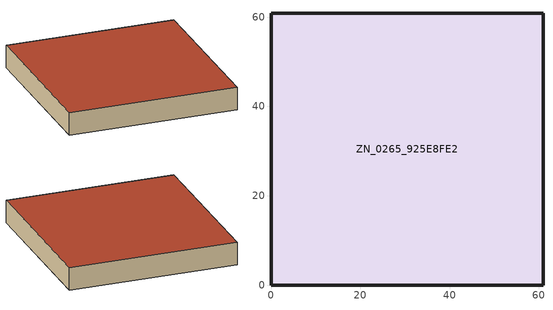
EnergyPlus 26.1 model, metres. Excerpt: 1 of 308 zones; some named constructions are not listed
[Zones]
ZN_0265_925E8FE2
 floor ground (Default_Floor_Construction): 0,60.93 60.93,60.93 60.93,0 0,0 z0
 wall outside (Default_Wall_Construction): 60.93,60.93 0,60.93 0,0 60.93,0 60.93,60.93 z0:8.29
 roof outside (Default_Roof_Construction): 0,0 60.93,0 60.93,60.93 0,60.93 z8.29
[Fan:OnOff]
ZN_0180_7018E479_PTAC_FAN: GreenFlow_HVAC_Availability_Schedule, 0.7, 75, Autosize, 0.9, 1, ZN_0180_7018E479_PTAC_HEAT_OUT, ZN_0180_7018E479_InletNode, , , Mode_B_Plus_PTAC
ZN_0181_709F4962_PTAC_FAN: GreenFlow_HVAC_Availability_Schedule, 0.7, 75, Autosize, 0.9, 1, ZN_0181_709F4962_PTAC_HEAT_OUT, ZN_0181_709F4962_InletNode, , , Mode_B_Plus_PTAC
ZN_0182_583138AB_PTAC_FAN: GreenFlow_HVAC_Availability_Schedule, 0.7, 75, Autosize, 0.9, 1, ZN_0182_583138AB_PTAC_HEAT_OUT, ZN_0182_583138AB_InletNode, , , Mode_B_Plus_PTAC
ZN_0183_BF0B66C8_PTAC_FAN: GreenFlow_HVAC_Availability_Schedule, 0.7, 75, Autosize, 0.9, 1, ZN_0183_BF0B66C8_PTAC_HEAT_OUT, ZN_0183_BF0B66C8_InletNode, , , Mode_B_Plus_PTAC
ZN_0184_3642C250_PTAC_FAN: GreenFlow_HVAC_Availability_Schedule, 0.7, 75, Autosize, 0.9, 1, ZN_0184_3642C250_PTAC_HEAT_OUT, ZN_0184_3642C250_InletNode, , , Mode_B_Plus_PTAC
ZN_0185_0BD5E290_PTAC_FAN: GreenFlow_HVAC_Availability_Schedule, 0.7, 75, Autosize, 0.9, 1, ZN_0185_0BD5E290_PTAC_HEAT_OUT, ZN_0185_0BD5E290_InletNode, , , Mode_B_Plus_PTAC
ZN_0186_579ADA50_PTAC_FAN: GreenFlow_HVAC_Availability_Schedule, 0.7, 75, Autosize, 0.9, 1, ZN_0186_579ADA50_PTAC_HEAT_OUT, ZN_0186_579ADA50_InletNode, , , Mode_B_Plus_PTAC
ZN_0187_E6499E54_PTAC_FAN: GreenFlow_HVAC_Availability_Schedule, 0.7, 75, Autosize, 0.9, 1, ZN_0187_E6499E54_PTAC_HEAT_OUT, ZN_0187_E6499E54_InletNode, , , Mode_B_Plus_PTAC
ZN_0188_7B576908_PTAC_FAN: GreenFlow_HVAC_Availability_Schedule, 0.7, 75, Autosize, 0.9, 1, ZN_0188_7B576908_PTAC_HEAT_OUT, ZN_0188_7B576908_InletNode, , , Mode_B_Plus_PTAC
ZN_0189_2BAA7D18_PTAC_FAN: GreenFlow_HVAC_Availability_Schedule, 0.7, 75, Autosize, 0.9, 1, ZN_0189_2BAA7D18_PTAC_HEAT_OUT, ZN_0189_2BAA7D18_InletNode, , , Mode_B_Plus_PTAC
ZN_0190_F13DB0DC_PTAC_FAN: GreenFlow_HVAC_Availability_Schedule, 0.7, 75, Autosize, 0.9, 1, ZN_0190_F13DB0DC_PTAC_HEAT_OUT, ZN_0190_F13DB0DC_InletNode, , , Mode_B_Plus_PTAC
ZN_0191_C6A405EC_PTAC_FAN: GreenFlow_HVAC_Availability_Schedule, 0.7, 75, Autosize, 0.9, 1, ZN_0191_C6A405EC_PTAC_HEAT_OUT, ZN_0191_C6A405EC_InletNode, , , Mode_B_Plus_PTAC
ZN_0192_25EA58B8_PTAC_FAN: GreenFlow_HVAC_Availability_Schedule, 0.7, 75, Autosize, 0.9, 1, ZN_0192_25EA58B8_PTAC_HEAT_OUT, ZN_0192_25EA58B8_InletNode, , , Mode_B_Plus_PTAC
ZN_0193_19CC016D_PTAC_FAN: GreenFlow_HVAC_Availability_Schedule, 0.7, 75, Autosize, 0.9, 1, ZN_0193_19CC016D_PTAC_HEAT_OUT, ZN_0193_19CC016D_InletNode, , , Mode_B_Plus_PTAC
ZN_0194_0F0D150B_PTAC_FAN: GreenFlow_HVAC_Availability_Schedule, 0.7, 75, Autosize, 0.9, 1, ZN_0194_0F0D150B_PTAC_HEAT_OUT, ZN_0194_0F0D150B_InletNode, , , Mode_B_Plus_PTAC
ZN_0195_3DDD217D_PTAC_FAN: GreenFlow_HVAC_Availability_Schedule, 0.7, 75, Autosize, 0.9, 1, ZN_0195_3DDD217D_PTAC_HEAT_OUT, ZN_0195_3DDD217D_InletNode, , , Mode_B_Plus_PTAC
ZN_0196_B7B315D0_PTAC_FAN: GreenFlow_HVAC_Availability_Schedule, 0.7, 75, Autosize, 0.9, 1, ZN_0196_B7B315D0_PTAC_HEAT_OUT, ZN_0196_B7B315D0_InletNode, , , Mode_B_Plus_PTAC
ZN_0197_84CB8A04_PTAC_FAN: GreenFlow_HVAC_Availability_Schedule, 0.7, 75, Autosize, 0.9, 1, ZN_0197_84CB8A04_PTAC_HEAT_OUT, ZN_0197_84CB8A04_InletNode, , , Mode_B_Plus_PTAC
ZN_0198_AB8A94F0_PTAC_FAN: GreenFlow_HVAC_Availability_Schedule, 0.7, 75, Autosize, 0.9, 1, ZN_0198_AB8A94F0_PTAC_HEAT_OUT, ZN_0198_AB8A94F0_InletNode, , , Mode_B_Plus_PTAC
ZN_0199_F4252FE2_PTAC_FAN: GreenFlow_HVAC_Availability_Schedule, 0.7, 75, Autosize, 0.9, 1, ZN_0199_F4252FE2_PTAC_HEAT_OUT, ZN_0199_F4252FE2_InletNode, , , Mode_B_Plus_PTAC
ZN_0200_B87919D7_PTAC_FAN: GreenFlow_HVAC_Availability_Schedule, 0.7, 75, Autosize, 0.9, 1, ZN_0200_B87919D7_PTAC_HEAT_OUT, ZN_0200_B87919D7_InletNode, , , Mode_B_Plus_PTAC
ZN_0201_B36F9DC3_PTAC_FAN: GreenFlow_HVAC_Availability_Schedule, 0.7, 75, Autosize, 0.9, 1, ZN_0201_B36F9DC3_PTAC_HEAT_OUT, ZN_0201_B36F9DC3_InletNode, , , Mode_B_Plus_PTAC
ZN_0202_2310BD25_PTAC_FAN: GreenFlow_HVAC_Availability_Schedule, 0.7, 75, Autosize, 0.9, 1, ZN_0202_2310BD25_PTAC_HEAT_OUT, ZN_0202_2310BD25_InletNode, , , Mode_B_Plus_PTAC
ZN_0203_27084089_PTAC_FAN: GreenFlow_HVAC_Availability_Schedule, 0.7, 75, Autosize, 0.9, 1, ZN_0203_27084089_PTAC_HEAT_OUT, ZN_0203_27084089_InletNode, , , Mode_B_Plus_PTAC
ZN_0204_C7F78A1B_PTAC_FAN: GreenFlow_HVAC_Availability_Schedule, 0.7, 75, Autosize, 0.9, 1, ZN_0204_C7F78A1B_PTAC_HEAT_OUT, ZN_0204_C7F78A1B_InletNode, , , Mode_B_Plus_PTAC
ZN_0205_AA35370C_PTAC_FAN: GreenFlow_HVAC_Availability_Schedule, 0.7, 75, Autosize, 0.9, 1, ZN_0205_AA35370C_PTAC_HEAT_OUT, ZN_0205_AA35370C_InletNode, , , Mode_B_Plus_PTAC
ZN_0206_50D86E3A_PTAC_FAN: GreenFlow_HVAC_Availability_Schedule, 0.7, 75, Autosize, 0.9, 1, ZN_0206_50D86E3A_PTAC_HEAT_OUT, ZN_0206_50D86E3A_InletNode, , , Mode_B_Plus_PTAC
ZN_0207_BC55BDE5_PTAC_FAN: GreenFlow_HVAC_Availability_Schedule, 0.7, 75, Autosize, 0.9, 1, ZN_0207_BC55BDE5_PTAC_HEAT_OUT, ZN_0207_BC55BDE5_InletNode, , , Mode_B_Plus_PTAC
ZN_0208_B04A5E69_PTAC_FAN: GreenFlow_HVAC_Availability_Schedule, 0.7, 75, Autosize, 0.9, 1, ZN_0208_B04A5E69_PTAC_HEAT_OUT, ZN_0208_B04A5E69_InletNode, , , Mode_B_Plus_PTAC
ZN_0209_0B5E417C_PTAC_FAN: GreenFlow_HVAC_Availability_Schedule, 0.7, 75, Autosize, 0.9, 1, ZN_0209_0B5E417C_PTAC_HEAT_OUT, ZN_0209_0B5E417C_InletNode, , , Mode_B_Plus_PTAC
ZN_0210_C05A5679_PTAC_FAN: GreenFlow_HVAC_Availability_Schedule, 0.7, 75, Autosize, 0.9, 1, ZN_0210_C05A5679_PTAC_HEAT_OUT, ZN_0210_C05A5679_InletNode, , , Mode_B_Plus_PTAC
ZN_0211_3BCB48A1_PTAC_FAN: GreenFlow_HVAC_Availability_Schedule, 0.7, 75, Autosize, 0.9, 1, ZN_0211_3BCB48A1_PTAC_HEAT_OUT, ZN_0211_3BCB48A1_InletNode, , , Mode_B_Plus_PTAC
ZN_0212_03D07BFF_PTAC_FAN: GreenFlow_HVAC_Availability_Schedule, 0.7, 75, Autosize, 0.9, 1, ZN_0212_03D07BFF_PTAC_HEAT_OUT, ZN_0212_03D07BFF_InletNode, , , Mode_B_Plus_PTAC
ZN_0213_F86865FF_PTAC_FAN: GreenFlow_HVAC_Availability_Schedule, 0.7, 75, Autosize, 0.9, 1, ZN_0213_F86865FF_PTAC_HEAT_OUT, ZN_0213_F86865FF_InletNode, , , Mode_B_Plus_PTAC
ZN_0214_592CDF96_PTAC_FAN: GreenFlow_HVAC_Availability_Schedule, 0.7, 75, Autosize, 0.9, 1, ZN_0214_592CDF96_PTAC_HEAT_OUT, ZN_0214_592CDF96_InletNode, , , Mode_B_Plus_PTAC
ZN_0215_445984BD_PTAC_FAN: GreenFlow_HVAC_Availability_Schedule, 0.7, 75, Autosize, 0.9, 1, ZN_0215_445984BD_PTAC_HEAT_OUT, ZN_0215_445984BD_InletNode, , , Mode_B_Plus_PTAC
ZN_0216_D22EAFF9_PTAC_FAN: GreenFlow_HVAC_Availability_Schedule, 0.7, 75, Autosize, 0.9, 1, ZN_0216_D22EAFF9_PTAC_HEAT_OUT, ZN_0216_D22EAFF9_InletNode, , , Mode_B_Plus_PTAC
ZN_0217_1D656F09_PTAC_FAN: GreenFlow_HVAC_Availability_Schedule, 0.7, 75, Autosize, 0.9, 1, ZN_0217_1D656F09_PTAC_HEAT_OUT, ZN_0217_1D656F09_InletNode, , , Mode_B_Plus_PTAC
ZN_0218_0708C50B_PTAC_FAN: GreenFlow_HVAC_Availability_Schedule, 0.7, 75, Autosize, 0.9, 1, ZN_0218_0708C50B_PTAC_HEAT_OUT, ZN_0218_0708C50B_InletNode, , , Mode_B_Plus_PTAC
ZN_0219_1912DD49_PTAC_FAN: GreenFlow_HVAC_Availability_Schedule, 0.7, 75, Autosize, 0.9, 1, ZN_0219_1912DD49_PTAC_HEAT_OUT, ZN_0219_1912DD49_InletNode, , , Mode_B_Plus_PTAC
ZN_0220_91BB7379_PTAC_FAN: GreenFlow_HVAC_Availability_Schedule, 0.7, 75, Autosize, 0.9, 1, ZN_0220_91BB7379_PTAC_HEAT_OUT, ZN_0220_91BB7379_InletNode, , , Mode_B_Plus_PTAC
ZN_0221_7639D718_PTAC_FAN: GreenFlow_HVAC_Availability_Schedule, 0.7, 75, Autosize, 0.9, 1, ZN_0221_7639D718_PTAC_HEAT_OUT, ZN_0221_7639D718_InletNode, , , Mode_B_Plus_PTAC
ZN_0222_367716B4_PTAC_FAN: GreenFlow_HVAC_Availability_Schedule, 0.7, 75, Autosize, 0.9, 1, ZN_0222_367716B4_PTAC_HEAT_OUT, ZN_0222_367716B4_InletNode, , , Mode_B_Plus_PTAC
ZN_0223_CDB3D360_PTAC_FAN: GreenFlow_HVAC_Availability_Schedule, 0.7, 75, Autosize, 0.9, 1, ZN_0223_CDB3D360_PTAC_HEAT_OUT, ZN_0223_CDB3D360_InletNode, , , Mode_B_Plus_PTAC
ZN_0224_345E80D9_PTAC_FAN: GreenFlow_HVAC_Availability_Schedule, 0.7, 75, Autosize, 0.9, 1, ZN_0224_345E80D9_PTAC_HEAT_OUT, ZN_0224_345E80D9_InletNode, , , Mode_B_Plus_PTAC
ZN_0225_222359DD_PTAC_FAN: GreenFlow_HVAC_Availability_Schedule, 0.7, 75, Autosize, 0.9, 1, ZN_0225_222359DD_PTAC_HEAT_OUT, ZN_0225_222359DD_InletNode, , , Mode_B_Plus_PTAC
ZN_0226_ADE89E53_PTAC_FAN: GreenFlow_HVAC_Availability_Schedule, 0.7, 75, Autosize, 0.9, 1, ZN_0226_ADE89E53_PTAC_HEAT_OUT, ZN_0226_ADE89E53_InletNode, , , Mode_B_Plus_PTAC
ZN_0227_3891FF71_PTAC_FAN: GreenFlow_HVAC_Availability_Schedule, 0.7, 75, Autosize, 0.9, 1, ZN_0227_3891FF71_PTAC_HEAT_OUT, ZN_0227_3891FF71_InletNode, , , Mode_B_Plus_PTAC
ZN_0228_5E96565B_PTAC_FAN: GreenFlow_HVAC_Availability_Schedule, 0.7, 75, Autosize, 0.9, 1, ZN_0228_5E96565B_PTAC_HEAT_OUT, ZN_0228_5E96565B_InletNode, , , Mode_B_Plus_PTAC
ZN_0229_ECE20C0C_PTAC_FAN: GreenFlow_HVAC_Availability_Schedule, 0.7, 75, Autosize, 0.9, 1, ZN_0229_ECE20C0C_PTAC_HEAT_OUT, ZN_0229_ECE20C0C_InletNode, , , Mode_B_Plus_PTAC
ZN_0230_CBC7AD8B_PTAC_FAN: GreenFlow_HVAC_Availability_Schedule, 0.7, 75, Autosize, 0.9, 1, ZN_0230_CBC7AD8B_PTAC_HEAT_OUT, ZN_0230_CBC7AD8B_InletNode, , , Mode_B_Plus_PTAC
ZN_0231_8A08D473_PTAC_FAN: GreenFlow_HVAC_Availability_Schedule, 0.7, 75, Autosize, 0.9, 1, ZN_0231_8A08D473_PTAC_HEAT_OUT, ZN_0231_8A08D473_InletNode, , , Mode_B_Plus_PTAC
ZN_0232_E692BC15_PTAC_FAN: GreenFlow_HVAC_Availability_Schedule, 0.7, 75, Autosize, 0.9, 1, ZN_0232_E692BC15_PTAC_HEAT_OUT, ZN_0232_E692BC15_InletNode, , , Mode_B_Plus_PTAC
ZN_0233_4EE70807_PTAC_FAN: GreenFlow_HVAC_Availability_Schedule, 0.7, 75, Autosize, 0.9, 1, ZN_0233_4EE70807_PTAC_HEAT_OUT, ZN_0233_4EE70807_InletNode, , , Mode_B_Plus_PTAC
ZN_0234_9F4C8278_PTAC_FAN: GreenFlow_HVAC_Availability_Schedule, 0.7, 75, Autosize, 0.9, 1, ZN_0234_9F4C8278_PTAC_HEAT_OUT, ZN_0234_9F4C8278_InletNode, , , Mode_B_Plus_PTAC
ZN_0235_C2AAAF37_PTAC_FAN: GreenFlow_HVAC_Availability_Schedule, 0.7, 75, Autosize, 0.9, 1, ZN_0235_C2AAAF37_PTAC_HEAT_OUT, ZN_0235_C2AAAF37_InletNode, , , Mode_B_Plus_PTAC
ZN_0236_5018E57E_PTAC_FAN: GreenFlow_HVAC_Availability_Schedule, 0.7, 75, Autosize, 0.9, 1, ZN_0236_5018E57E_PTAC_HEAT_OUT, ZN_0236_5018E57E_InletNode, , , Mode_B_Plus_PTAC
ZN_0237_BB6659AA_PTAC_FAN: GreenFlow_HVAC_Availability_Schedule, 0.7, 75, Autosize, 0.9, 1, ZN_0237_BB6659AA_PTAC_HEAT_OUT, ZN_0237_BB6659AA_InletNode, , , Mode_B_Plus_PTAC
ZN_0238_A439495B_PTAC_FAN: GreenFlow_HVAC_Availability_Schedule, 0.7, 75, Autosize, 0.9, 1, ZN_0238_A439495B_PTAC_HEAT_OUT, ZN_0238_A439495B_InletNode, , , Mode_B_Plus_PTAC
ZN_0239_5247F99E_PTAC_FAN: GreenFlow_HVAC_Availability_Schedule, 0.7, 75, Autosize, 0.9, 1, ZN_0239_5247F99E_PTAC_HEAT_OUT, ZN_0239_5247F99E_InletNode, , , Mode_B_Plus_PTAC
ZN_0240_1F18C60A_PTAC_FAN: GreenFlow_HVAC_Availability_Schedule, 0.7, 75, Autosize, 0.9, 1, ZN_0240_1F18C60A_PTAC_HEAT_OUT, ZN_0240_1F18C60A_InletNode, , , Mode_B_Plus_PTAC
ZN_0241_30D90A96_PTAC_FAN: GreenFlow_HVAC_Availability_Schedule, 0.7, 75, Autosize, 0.9, 1, ZN_0241_30D90A96_PTAC_HEAT_OUT, ZN_0241_30D90A96_InletNode, , , Mode_B_Plus_PTAC
ZN_0242_131CC093_PTAC_FAN: GreenFlow_HVAC_Availability_Schedule, 0.7, 75, Autosize, 0.9, 1, ZN_0242_131CC093_PTAC_HEAT_OUT, ZN_0242_131CC093_InletNode, , , Mode_B_Plus_PTAC
ZN_0243_35B66173_PTAC_FAN: GreenFlow_HVAC_Availability_Schedule, 0.7, 75, Autosize, 0.9, 1, ZN_0243_35B66173_PTAC_HEAT_OUT, ZN_0243_35B66173_InletNode, , , Mode_B_Plus_PTAC
ZN_0244_93D59450_PTAC_FAN: GreenFlow_HVAC_Availability_Schedule, 0.7, 75, Autosize, 0.9, 1, ZN_0244_93D59450_PTAC_HEAT_OUT, ZN_0244_93D59450_InletNode, , , Mode_B_Plus_PTAC
ZN_0245_2ABD5889_PTAC_FAN: GreenFlow_HVAC_Availability_Schedule, 0.7, 75, Autosize, 0.9, 1, ZN_0245_2ABD5889_PTAC_HEAT_OUT, ZN_0245_2ABD5889_InletNode, , , Mode_B_Plus_PTAC
ZN_0246_2E760192_PTAC_FAN: GreenFlow_HVAC_Availability_Schedule, 0.7, 75, Autosize, 0.9, 1, ZN_0246_2E760192_PTAC_HEAT_OUT, ZN_0246_2E760192_InletNode, , , Mode_B_Plus_PTAC
ZN_0247_F1E62B86_PTAC_FAN: GreenFlow_HVAC_Availability_Schedule, 0.7, 75, Autosize, 0.9, 1, ZN_0247_F1E62B86_PTAC_HEAT_OUT, ZN_0247_F1E62B86_InletNode, , , Mode_B_Plus_PTAC
ZN_0248_B5DAE375_PTAC_FAN: GreenFlow_HVAC_Availability_Schedule, 0.7, 75, Autosize, 0.9, 1, ZN_0248_B5DAE375_PTAC_HEAT_OUT, ZN_0248_B5DAE375_InletNode, , , Mode_B_Plus_PTAC
ZN_0249_66A29656_PTAC_FAN: GreenFlow_HVAC_Availability_Schedule, 0.7, 75, Autosize, 0.9, 1, ZN_0249_66A29656_PTAC_HEAT_OUT, ZN_0249_66A29656_InletNode, , , Mode_B_Plus_PTAC
ZN_0250_68A4A910_PTAC_FAN: GreenFlow_HVAC_Availability_Schedule, 0.7, 75, Autosize, 0.9, 1, ZN_0250_68A4A910_PTAC_HEAT_OUT, ZN_0250_68A4A910_InletNode, , , Mode_B_Plus_PTAC
ZN_0251_D0166AAF_PTAC_FAN: GreenFlow_HVAC_Availability_Schedule, 0.7, 75, Autosize, 0.9, 1, ZN_0251_D0166AAF_PTAC_HEAT_OUT, ZN_0251_D0166AAF_InletNode, , , Mode_B_Plus_PTAC
ZN_0252_046FBA35_PTAC_FAN: GreenFlow_HVAC_Availability_Schedule, 0.7, 75, Autosize, 0.9, 1, ZN_0252_046FBA35_PTAC_HEAT_OUT, ZN_0252_046FBA35_InletNode, , , Mode_B_Plus_PTAC
ZN_0253_99BEC91D_PTAC_FAN: GreenFlow_HVAC_Availability_Schedule, 0.7, 75, Autosize, 0.9, 1, ZN_0253_99BEC91D_PTAC_HEAT_OUT, ZN_0253_99BEC91D_InletNode, , , Mode_B_Plus_PTAC
ZN_0254_CE9D4782_PTAC_FAN: GreenFlow_HVAC_Availability_Schedule, 0.7, 75, Autosize, 0.9, 1, ZN_0254_CE9D4782_PTAC_HEAT_OUT, ZN_0254_CE9D4782_InletNode, , , Mode_B_Plus_PTAC
ZN_0255_0788E1C8_PTAC_FAN: GreenFlow_HVAC_Availability_Schedule, 0.7, 75, Autosize, 0.9, 1, ZN_0255_0788E1C8_PTAC_HEAT_OUT, ZN_0255_0788E1C8_InletNode, , , Mode_B_Plus_PTAC
ZN_0256_61C1CDEF_PTAC_FAN: GreenFlow_HVAC_Availability_Schedule, 0.7, 75, Autosize, 0.9, 1, ZN_0256_61C1CDEF_PTAC_HEAT_OUT, ZN_0256_61C1CDEF_InletNode, , , Mode_B_Plus_PTAC
ZN_0257_4AF0C1CC_PTAC_FAN: GreenFlow_HVAC_Availability_Schedule, 0.7, 75, Autosize, 0.9, 1, ZN_0257_4AF0C1CC_PTAC_HEAT_OUT, ZN_0257_4AF0C1CC_InletNode, , , Mode_B_Plus_PTAC
ZN_0258_D261444B_PTAC_FAN: GreenFlow_HVAC_Availability_Schedule, 0.7, 75, Autosize, 0.9, 1, ZN_0258_D261444B_PTAC_HEAT_OUT, ZN_0258_D261444B_InletNode, , , Mode_B_Plus_PTAC
ZN_0259_6F72C06C_PTAC_FAN: GreenFlow_HVAC_Availability_Schedule, 0.7, 75, Autosize, 0.9, 1, ZN_0259_6F72C06C_PTAC_HEAT_OUT, ZN_0259_6F72C06C_InletNode, , , Mode_B_Plus_PTAC
ZN_0260_14562137_PTAC_FAN: GreenFlow_HVAC_Availability_Schedule, 0.7, 75, Autosize, 0.9, 1, ZN_0260_14562137_PTAC_HEAT_OUT, ZN_0260_14562137_InletNode, , , Mode_B_Plus_PTAC
ZN_0261_1BCBFE75_PTAC_FAN: GreenFlow_HVAC_Availability_Schedule, 0.7, 75, Autosize, 0.9, 1, ZN_0261_1BCBFE75_PTAC_HEAT_OUT, ZN_0261_1BCBFE75_InletNode, , , Mode_B_Plus_PTAC
ZN_0262_9F618C37_PTAC_FAN: GreenFlow_HVAC_Availability_Schedule, 0.7, 75, Autosize, 0.9, 1, ZN_0262_9F618C37_PTAC_HEAT_OUT, ZN_0262_9F618C37_InletNode, , , Mode_B_Plus_PTAC
ZN_0263_2CB3BA79_PTAC_FAN: GreenFlow_HVAC_Availability_Schedule, 0.7, 75, Autosize, 0.9, 1, ZN_0263_2CB3BA79_PTAC_HEAT_OUT, ZN_0263_2CB3BA79_InletNode, , , Mode_B_Plus_PTAC
ZN_0264_B06BFED4_PTAC_FAN: GreenFlow_HVAC_Availability_Schedule, 0.7, 75, Autosize, 0.9, 1, ZN_0264_B06BFED4_PTAC_HEAT_OUT, ZN_0264_B06BFED4_InletNode, , , Mode_B_Plus_PTAC
ZN_0265_925E8FE2_PTAC_FAN: GreenFlow_HVAC_Availability_Schedule, 0.7, 75, Autosize, 0.9, 1, ZN_0265_925E8FE2_PTAC_HEAT_OUT, ZN_0265_925E8FE2_InletNode, , , Mode_B_Plus_PTAC
ZN_0267_497EA3B3_PTAC_FAN: GreenFlow_HVAC_Availability_Schedule, 0.7, 75, Autosize, 0.9, 1, ZN_0267_497EA3B3_PTAC_HEAT_OUT, ZN_0267_497EA3B3_InletNode, , , Mode_B_Plus_PTAC
ZN_0268_96945421_PTAC_FAN: GreenFlow_HVAC_Availability_Schedule, 0.7, 75, Autosize, 0.9, 1, ZN_0268_96945421_PTAC_HEAT_OUT, ZN_0268_96945421_InletNode, , , Mode_B_Plus_PTAC
ZN_0269_568115C0_PTAC_FAN: GreenFlow_HVAC_Availability_Schedule, 0.7, 75, Autosize, 0.9, 1, ZN_0269_568115C0_PTAC_HEAT_OUT, ZN_0269_568115C0_InletNode, , , Mode_B_Plus_PTAC
ZN_0270_57BF41B5_PTAC_FAN: GreenFlow_HVAC_Availability_Schedule, 0.7, 75, Autosize, 0.9, 1, ZN_0270_57BF41B5_PTAC_HEAT_OUT, ZN_0270_57BF41B5_InletNode, , , Mode_B_Plus_PTAC
ZN_0271_5AC21D28_PTAC_FAN: GreenFlow_HVAC_Availability_Schedule, 0.7, 75, Autosize, 0.9, 1, ZN_0271_5AC21D28_PTAC_HEAT_OUT, ZN_0271_5AC21D28_InletNode, , , Mode_B_Plus_PTAC
ZN_0272_B6A74653_PTAC_FAN: GreenFlow_HVAC_Availability_Schedule, 0.7, 75, Autosize, 0.9, 1, ZN_0272_B6A74653_PTAC_HEAT_OUT, ZN_0272_B6A74653_InletNode, , , Mode_B_Plus_PTAC
ZN_0273_2EEE0E20_PTAC_FAN: GreenFlow_HVAC_Availability_Schedule, 0.7, 75, Autosize, 0.9, 1, ZN_0273_2EEE0E20_PTAC_HEAT_OUT, ZN_0273_2EEE0E20_InletNode, , , Mode_B_Plus_PTAC
ZN_0274_1ED6441B_PTAC_FAN: GreenFlow_HVAC_Availability_Schedule, 0.7, 75, Autosize, 0.9, 1, ZN_0274_1ED6441B_PTAC_HEAT_OUT, ZN_0274_1ED6441B_InletNode, , , Mode_B_Plus_PTAC
ZN_0275_2B29D3B8_PTAC_FAN: GreenFlow_HVAC_Availability_Schedule, 0.7, 75, Autosize, 0.9, 1, ZN_0275_2B29D3B8_PTAC_HEAT_OUT, ZN_0275_2B29D3B8_InletNode, , , Mode_B_Plus_PTAC
ZN_0276_A71955C6_PTAC_FAN: GreenFlow_HVAC_Availability_Schedule, 0.7, 75, Autosize, 0.9, 1, ZN_0276_A71955C6_PTAC_HEAT_OUT, ZN_0276_A71955C6_InletNode, , , Mode_B_Plus_PTAC
ZN_0277_73DCF447_PTAC_FAN: GreenFlow_HVAC_Availability_Schedule, 0.7, 75, Autosize, 0.9, 1, ZN_0277_73DCF447_PTAC_HEAT_OUT, ZN_0277_73DCF447_InletNode, , , Mode_B_Plus_PTAC
ZN_0278_AD3DC999_PTAC_FAN: GreenFlow_HVAC_Availability_Schedule, 0.7, 75, Autosize, 0.9, 1, ZN_0278_AD3DC999_PTAC_HEAT_OUT, ZN_0278_AD3DC999_InletNode, , , Mode_B_Plus_PTAC
ZN_0279_43103D68_PTAC_FAN: GreenFlow_HVAC_Availability_Schedule, 0.7, 75, Autosize, 0.9, 1, ZN_0279_43103D68_PTAC_HEAT_OUT, ZN_0279_43103D68_InletNode, , , Mode_B_Plus_PTAC
ZN_0280_8D1EF124_PTAC_FAN: GreenFlow_HVAC_Availability_Schedule, 0.7, 75, Autosize, 0.9, 1, ZN_0280_8D1EF124_PTAC_HEAT_OUT, ZN_0280_8D1EF124_InletNode, , , Mode_B_Plus_PTAC
ZN_0281_C127CE46_PTAC_FAN: GreenFlow_HVAC_Availability_Schedule, 0.7, 75, Autosize, 0.9, 1, ZN_0281_C127CE46_PTAC_HEAT_OUT, ZN_0281_C127CE46_InletNode, , , Mode_B_Plus_PTAC
ZN_0282_C96AADF7_PTAC_FAN: GreenFlow_HVAC_Availability_Schedule, 0.7, 75, Autosize, 0.9, 1, ZN_0282_C96AADF7_PTAC_HEAT_OUT, ZN_0282_C96AADF7_InletNode, , , Mode_B_Plus_PTAC
ZN_0283_D56E37FB_PTAC_FAN: GreenFlow_HVAC_Availability_Schedule, 0.7, 75, Autosize, 0.9, 1, ZN_0283_D56E37FB_PTAC_HEAT_OUT, ZN_0283_D56E37FB_InletNode, , , Mode_B_Plus_PTAC
ZN_0284_2EA9F373_PTAC_FAN: GreenFlow_HVAC_Availability_Schedule, 0.7, 75, Autosize, 0.9, 1, ZN_0284_2EA9F373_PTAC_HEAT_OUT, ZN_0284_2EA9F373_InletNode, , , Mode_B_Plus_PTAC
ZN_0285_54473F78_PTAC_FAN: GreenFlow_HVAC_Availability_Schedule, 0.7, 75, Autosize, 0.9, 1, ZN_0285_54473F78_PTAC_HEAT_OUT, ZN_0285_54473F78_InletNode, , , Mode_B_Plus_PTAC
ZN_0286_5EF5517F_PTAC_FAN: GreenFlow_HVAC_Availability_Schedule, 0.7, 75, Autosize, 0.9, 1, ZN_0286_5EF5517F_PTAC_HEAT_OUT, ZN_0286_5EF5517F_InletNode, , , Mode_B_Plus_PTAC
ZN_0287_C19940B7_PTAC_FAN: GreenFlow_HVAC_Availability_Schedule, 0.7, 75, Autosize, 0.9, 1, ZN_0287_C19940B7_PTAC_HEAT_OUT, ZN_0287_C19940B7_InletNode, , , Mode_B_Plus_PTAC
ZN_0288_789A2830_PTAC_FAN: GreenFlow_HVAC_Availability_Schedule, 0.7, 75, Autosize, 0.9, 1, ZN_0288_789A2830_PTAC_HEAT_OUT, ZN_0288_789A2830_InletNode, , , Mode_B_Plus_PTAC
ZN_0289_FF7977CA_PTAC_FAN: GreenFlow_HVAC_Availability_Schedule, 0.7, 75, Autosize, 0.9, 1, ZN_0289_FF7977CA_PTAC_HEAT_OUT, ZN_0289_FF7977CA_InletNode, , , Mode_B_Plus_PTAC
ZN_0290_5F7CD2A7_PTAC_FAN: GreenFlow_HVAC_Availability_Schedule, 0.7, 75, Autosize, 0.9, 1, ZN_0290_5F7CD2A7_PTAC_HEAT_OUT, ZN_0290_5F7CD2A7_InletNode, , , Mode_B_Plus_PTAC
ZN_0291_1B97CAAF_PTAC_FAN: GreenFlow_HVAC_Availability_Schedule, 0.7, 75, Autosize, 0.9, 1, ZN_0291_1B97CAAF_PTAC_HEAT_OUT, ZN_0291_1B97CAAF_InletNode, , , Mode_B_Plus_PTAC
ZN_0292_DCDDE856_PTAC_FAN: GreenFlow_HVAC_Availability_Schedule, 0.7, 75, Autosize, 0.9, 1, ZN_0292_DCDDE856_PTAC_HEAT_OUT, ZN_0292_DCDDE856_InletNode, , , Mode_B_Plus_PTAC
ZN_0293_6FAE91E5_PTAC_FAN: GreenFlow_HVAC_Availability_Schedule, 0.7, 75, Autosize, 0.9, 1, ZN_0293_6FAE91E5_PTAC_HEAT_OUT, ZN_0293_6FAE91E5_InletNode, , , Mode_B_Plus_PTAC
ZN_0294_088EBCD4_PTAC_FAN: GreenFlow_HVAC_Availability_Schedule, 0.7, 75, Autosize, 0.9, 1, ZN_0294_088EBCD4_PTAC_HEAT_OUT, ZN_0294_088EBCD4_InletNode, , , Mode_B_Plus_PTAC
ZN_0295_4A4D56B9_PTAC_FAN: GreenFlow_HVAC_Availability_Schedule, 0.7, 75, Autosize, 0.9, 1, ZN_0295_4A4D56B9_PTAC_HEAT_OUT, ZN_0295_4A4D56B9_InletNode, , , Mode_B_Plus_PTAC
ZN_0296_4A7BE659_PTAC_FAN: GreenFlow_HVAC_Availability_Schedule, 0.7, 75, Autosize, 0.9, 1, ZN_0296_4A7BE659_PTAC_HEAT_OUT, ZN_0296_4A7BE659_InletNode, , , Mode_B_Plus_PTAC
ZN_0297_D9E6F5EB_PTAC_FAN: GreenFlow_HVAC_Availability_Schedule, 0.7, 75, Autosize, 0.9, 1, ZN_0297_D9E6F5EB_PTAC_HEAT_OUT, ZN_0297_D9E6F5EB_InletNode, , , Mode_B_Plus_PTAC
ZN_0298_ACFB5BB6_PTAC_FAN: GreenFlow_HVAC_Availability_Schedule, 0.7, 75, Autosize, 0.9, 1, ZN_0298_ACFB5BB6_PTAC_HEAT_OUT, ZN_0298_ACFB5BB6_InletNode, , , Mode_B_Plus_PTAC
ZN_0299_4A29A494_PTAC_FAN: GreenFlow_HVAC_Availability_Schedule, 0.7, 75, Autosize, 0.9, 1, ZN_0299_4A29A494_PTAC_HEAT_OUT, ZN_0299_4A29A494_InletNode, , , Mode_B_Plus_PTAC
ZN_0300_57F5CE82_PTAC_FAN: GreenFlow_HVAC_Availability_Schedule, 0.7, 75, Autosize, 0.9, 1, ZN_0300_57F5CE82_PTAC_HEAT_OUT, ZN_0300_57F5CE82_InletNode, , , Mode_B_Plus_PTAC
ZN_0301_A2B0C854_PTAC_FAN: GreenFlow_HVAC_Availability_Schedule, 0.7, 75, Autosize, 0.9, 1, ZN_0301_A2B0C854_PTAC_HEAT_OUT, ZN_0301_A2B0C854_InletNode, , , Mode_B_Plus_PTAC
ZN_0302_7EA2410B_PTAC_FAN: GreenFlow_HVAC_Availability_Schedule, 0.7, 75, Autosize, 0.9, 1, ZN_0302_7EA2410B_PTAC_HEAT_OUT, ZN_0302_7EA2410B_InletNode, , , Mode_B_Plus_PTAC
ZN_0303_013F9A39_PTAC_FAN: GreenFlow_HVAC_Availability_Schedule, 0.7, 75, Autosize, 0.9, 1, ZN_0303_013F9A39_PTAC_HEAT_OUT, ZN_0303_013F9A39_InletNode, , , Mode_B_Plus_PTAC
ZN_0304_7410DBD9_PTAC_FAN: GreenFlow_HVAC_Availability_Schedule, 0.7, 75, Autosize, 0.9, 1, ZN_0304_7410DBD9_PTAC_HEAT_OUT, ZN_0304_7410DBD9_InletNode, , , Mode_B_Plus_PTAC
ZN_0305_995A6535_PTAC_FAN: GreenFlow_HVAC_Availability_Schedule, 0.7, 75, Autosize, 0.9, 1, ZN_0305_995A6535_PTAC_HEAT_OUT, ZN_0305_995A6535_InletNode, , , Mode_B_Plus_PTAC
ZN_0306_D5AC2107_PTAC_FAN: GreenFlow_HVAC_Availability_Schedule, 0.7, 75, Autosize, 0.9, 1, ZN_0306_D5AC2107_PTAC_HEAT_OUT, ZN_0306_D5AC2107_InletNode, , , Mode_B_Plus_PTAC
ZN_0307_162B24A8_PTAC_FAN: GreenFlow_HVAC_Availability_Schedule, 0.7, 75, Autosize, 0.9, 1, ZN_0307_162B24A8_PTAC_HEAT_OUT, ZN_0307_162B24A8_InletNode, , , Mode_B_Plus_PTAC
ZN_0308_7C3D6784_PTAC_FAN: GreenFlow_HVAC_Availability_Schedule, 0.7, 75, Autosize, 0.9, 1, ZN_0308_7C3D6784_PTAC_HEAT_OUT, ZN_0308_7C3D6784_InletNode, , , Mode_B_Plus_PTAC
[ZoneHVAC:PackagedTerminalAirConditioner]
ZN_0001_12B24915_PTAC: GreenFlow_HVAC_Availability_Schedule, ZN_0001_12B24915_ExhaustNode, ZN_0001_12B24915_InletNode, OutdoorAir:Mixer, ZN_0001_12B24915_OA_MIXER, Autosize, Autosize, Autosize, No, 0, 0, 0, Fan:OnOff, ZN_0001_12B24915_PTAC_FAN, Coil:Heating:Electric, ZN_0001_12B24915_PTAC_ELEC_HEAT, Coil:Cooling:DX:SingleSpeed, ZN_0001_12B24915_PTAC_DX_COOL, DrawThrough, GreenFlow_HVAC_Cycling_Fan_Schedule, , , None
ZN_0002_2F584023_PTAC: GreenFlow_HVAC_Availability_Schedule, ZN_0002_2F584023_ExhaustNode, ZN_0002_2F584023_InletNode, OutdoorAir:Mixer, ZN_0002_2F584023_OA_MIXER, Autosize, Autosize, Autosize, No, 0, 0, 0, Fan:OnOff, ZN_0002_2F584023_PTAC_FAN, Coil:Heating:Electric, ZN_0002_2F584023_PTAC_ELEC_HEAT, Coil:Cooling:DX:SingleSpeed, ZN_0002_2F584023_PTAC_DX_COOL, DrawThrough, GreenFlow_HVAC_Cycling_Fan_Schedule, , , None
ZN_0003_4700456C_PTAC: GreenFlow_HVAC_Availability_Schedule, ZN_0003_4700456C_ExhaustNode, ZN_0003_4700456C_InletNode, OutdoorAir:Mixer, ZN_0003_4700456C_OA_MIXER, Autosize, Autosize, Autosize, No, 0, 0, 0, Fan:OnOff, ZN_0003_4700456C_PTAC_FAN, Coil:Heating:Electric, ZN_0003_4700456C_PTAC_ELEC_HEAT, Coil:Cooling:DX:SingleSpeed, ZN_0003_4700456C_PTAC_DX_COOL, DrawThrough, GreenFlow_HVAC_Cycling_Fan_Schedule, , , None
ZN_0004_25E92350_PTAC: GreenFlow_HVAC_Availability_Schedule, ZN_0004_25E92350_ExhaustNode, ZN_0004_25E92350_InletNode, OutdoorAir:Mixer, ZN_0004_25E92350_OA_MIXER, Autosize, Autosize, Autosize, No, 0, 0, 0, Fan:OnOff, ZN_0004_25E92350_PTAC_FAN, Coil:Heating:Electric, ZN_0004_25E92350_PTAC_ELEC_HEAT, Coil:Cooling:DX:SingleSpeed, ZN_0004_25E92350_PTAC_DX_COOL, DrawThrough, GreenFlow_HVAC_Cycling_Fan_Schedule, , , None
ZN_0005_EFA813DD_PTAC: GreenFlow_HVAC_Availability_Schedule, ZN_0005_EFA813DD_ExhaustNode, ZN_0005_EFA813DD_InletNode, OutdoorAir:Mixer, ZN_0005_EFA813DD_OA_MIXER, Autosize, Autosize, Autosize, No, 0, 0, 0, Fan:OnOff, ZN_0005_EFA813DD_PTAC_FAN, Coil:Heating:Electric, ZN_0005_EFA813DD_PTAC_ELEC_HEAT, Coil:Cooling:DX:SingleSpeed, ZN_0005_EFA813DD_PTAC_DX_COOL, DrawThrough, GreenFlow_HVAC_Cycling_Fan_Schedule, , , None
ZN_0006_4407D7F3_PTAC: GreenFlow_HVAC_Availability_Schedule, ZN_0006_4407D7F3_ExhaustNode, ZN_0006_4407D7F3_InletNode, OutdoorAir:Mixer, ZN_0006_4407D7F3_OA_MIXER, Autosize, Autosize, Autosize, No, 0, 0, 0, Fan:OnOff, ZN_0006_4407D7F3_PTAC_FAN, Coil:Heating:Electric, ZN_0006_4407D7F3_PTAC_ELEC_HEAT, Coil:Cooling:DX:SingleSpeed, ZN_0006_4407D7F3_PTAC_DX_COOL, DrawThrough, GreenFlow_HVAC_Cycling_Fan_Schedule, , , None
ZN_0008_AACD45D4_PTAC: GreenFlow_HVAC_Availability_Schedule, ZN_0008_AACD45D4_ExhaustNode, ZN_0008_AACD45D4_InletNode, OutdoorAir:Mixer, ZN_0008_AACD45D4_OA_MIXER, Autosize, Autosize, Autosize, No, 0, 0, 0, Fan:OnOff, ZN_0008_AACD45D4_PTAC_FAN, Coil:Heating:Electric, ZN_0008_AACD45D4_PTAC_ELEC_HEAT, Coil:Cooling:DX:SingleSpeed, ZN_0008_AACD45D4_PTAC_DX_COOL, DrawThrough, GreenFlow_HVAC_Cycling_Fan_Schedule, , , None
ZN_0009_4DD171D8_PTAC: GreenFlow_HVAC_Availability_Schedule, ZN_0009_4DD171D8_ExhaustNode, ZN_0009_4DD171D8_InletNode, OutdoorAir:Mixer, ZN_0009_4DD171D8_OA_MIXER, Autosize, Autosize, Autosize, No, 0, 0, 0, Fan:OnOff, ZN_0009_4DD171D8_PTAC_FAN, Coil:Heating:Electric, ZN_0009_4DD171D8_PTAC_ELEC_HEAT, Coil:Cooling:DX:SingleSpeed, ZN_0009_4DD171D8_PTAC_DX_COOL, DrawThrough, GreenFlow_HVAC_Cycling_Fan_Schedule, , , None
ZN_0010_CDF1301F_PTAC: GreenFlow_HVAC_Availability_Schedule, ZN_0010_CDF1301F_ExhaustNode, ZN_0010_CDF1301F_InletNode, OutdoorAir:Mixer, ZN_0010_CDF1301F_OA_MIXER, Autosize, Autosize, Autosize, No, 0, 0, 0, Fan:OnOff, ZN_0010_CDF1301F_PTAC_FAN, Coil:Heating:Electric, ZN_0010_CDF1301F_PTAC_ELEC_HEAT, Coil:Cooling:DX:SingleSpeed, ZN_0010_CDF1301F_PTAC_DX_COOL, DrawThrough, GreenFlow_HVAC_Cycling_Fan_Schedule, , , None
ZN_0011_666FDF42_PTAC: GreenFlow_HVAC_Availability_Schedule, ZN_0011_666FDF42_ExhaustNode, ZN_0011_666FDF42_InletNode, OutdoorAir:Mixer, ZN_0011_666FDF42_OA_MIXER, Autosize, Autosize, Autosize, No, 0, 0, 0, Fan:OnOff, ZN_0011_666FDF42_PTAC_FAN, Coil:Heating:Electric, ZN_0011_666FDF42_PTAC_ELEC_HEAT, Coil:Cooling:DX:SingleSpeed, ZN_0011_666FDF42_PTAC_DX_COOL, DrawThrough, GreenFlow_HVAC_Cycling_Fan_Schedule, , , None
ZN_0012_CCD0FB84_PTAC: GreenFlow_HVAC_Availability_Schedule, ZN_0012_CCD0FB84_ExhaustNode, ZN_0012_CCD0FB84_InletNode, OutdoorAir:Mixer, ZN_0012_CCD0FB84_OA_MIXER, Autosize, Autosize, Autosize, No, 0, 0, 0, Fan:OnOff, ZN_0012_CCD0FB84_PTAC_FAN, Coil:Heating:Electric, ZN_0012_CCD0FB84_PTAC_ELEC_HEAT, Coil:Cooling:DX:SingleSpeed, ZN_0012_CCD0FB84_PTAC_DX_COOL, DrawThrough, GreenFlow_HVAC_Cycling_Fan_Schedule, , , None
ZN_0013_CA43A6D5_PTAC: GreenFlow_HVAC_Availability_Schedule, ZN_0013_CA43A6D5_ExhaustNode, ZN_0013_CA43A6D5_InletNode, OutdoorAir:Mixer, ZN_0013_CA43A6D5_OA_MIXER, Autosize, Autosize, Autosize, No, 0, 0, 0, Fan:OnOff, ZN_0013_CA43A6D5_PTAC_FAN, Coil:Heating:Electric, ZN_0013_CA43A6D5_PTAC_ELEC_HEAT, Coil:Cooling:DX:SingleSpeed, ZN_0013_CA43A6D5_PTAC_DX_COOL, DrawThrough, GreenFlow_HVAC_Cycling_Fan_Schedule, , , None
ZN_0014_216FB997_PTAC: GreenFlow_HVAC_Availability_Schedule, ZN_0014_216FB997_ExhaustNode, ZN_0014_216FB997_InletNode, OutdoorAir:Mixer, ZN_0014_216FB997_OA_MIXER, Autosize, Autosize, Autosize, No, 0, 0, 0, Fan:OnOff, ZN_0014_216FB997_PTAC_FAN, Coil:Heating:Electric, ZN_0014_216FB997_PTAC_ELEC_HEAT, Coil:Cooling:DX:SingleSpeed, ZN_0014_216FB997_PTAC_DX_COOL, DrawThrough, GreenFlow_HVAC_Cycling_Fan_Schedule, , , None
ZN_0015_F88985B3_PTAC: GreenFlow_HVAC_Availability_Schedule, ZN_0015_F88985B3_ExhaustNode, ZN_0015_F88985B3_InletNode, OutdoorAir:Mixer, ZN_0015_F88985B3_OA_MIXER, Autosize, Autosize, Autosize, No, 0, 0, 0, Fan:OnOff, ZN_0015_F88985B3_PTAC_FAN, Coil:Heating:Electric, ZN_0015_F88985B3_PTAC_ELEC_HEAT, Coil:Cooling:DX:SingleSpeed, ZN_0015_F88985B3_PTAC_DX_COOL, DrawThrough, GreenFlow_HVAC_Cycling_Fan_Schedule, , , None
ZN_0016_403E76CD_PTAC: GreenFlow_HVAC_Availability_Schedule, ZN_0016_403E76CD_ExhaustNode, ZN_0016_403E76CD_InletNode, OutdoorAir:Mixer, ZN_0016_403E76CD_OA_MIXER, Autosize, Autosize, Autosize, No, 0, 0, 0, Fan:OnOff, ZN_0016_403E76CD_PTAC_FAN, Coil:Heating:Electric, ZN_0016_403E76CD_PTAC_ELEC_HEAT, Coil:Cooling:DX:SingleSpeed, ZN_0016_403E76CD_PTAC_DX_COOL, DrawThrough, GreenFlow_HVAC_Cycling_Fan_Schedule, , , None
ZN_0017_645665DC_PTAC: GreenFlow_HVAC_Availability_Schedule, ZN_0017_645665DC_ExhaustNode, ZN_0017_645665DC_InletNode, OutdoorAir:Mixer, ZN_0017_645665DC_OA_MIXER, Autosize, Autosize, Autosize, No, 0, 0, 0, Fan:OnOff, ZN_0017_645665DC_PTAC_FAN, Coil:Heating:Electric, ZN_0017_645665DC_PTAC_ELEC_HEAT, Coil:Cooling:DX:SingleSpeed, ZN_0017_645665DC_PTAC_DX_COOL, DrawThrough, GreenFlow_HVAC_Cycling_Fan_Schedule, , , None
ZN_0018_FF16F60F_PTAC: GreenFlow_HVAC_Availability_Schedule, ZN_0018_FF16F60F_ExhaustNode, ZN_0018_FF16F60F_InletNode, OutdoorAir:Mixer, ZN_0018_FF16F60F_OA_MIXER, Autosize, Autosize, Autosize, No, 0, 0, 0, Fan:OnOff, ZN_0018_FF16F60F_PTAC_FAN, Coil:Heating:Electric, ZN_0018_FF16F60F_PTAC_ELEC_HEAT, Coil:Cooling:DX:SingleSpeed, ZN_0018_FF16F60F_PTAC_DX_COOL, DrawThrough, GreenFlow_HVAC_Cycling_Fan_Schedule, , , None
ZN_0019_E1546479_PTAC: GreenFlow_HVAC_Availability_Schedule, ZN_0019_E1546479_ExhaustNode, ZN_0019_E1546479_InletNode, OutdoorAir:Mixer, ZN_0019_E1546479_OA_MIXER, Autosize, Autosize, Autosize, No, 0, 0, 0, Fan:OnOff, ZN_0019_E1546479_PTAC_FAN, Coil:Heating:Electric, ZN_0019_E1546479_PTAC_ELEC_HEAT, Coil:Cooling:DX:SingleSpeed, ZN_0019_E1546479_PTAC_DX_COOL, DrawThrough, GreenFlow_HVAC_Cycling_Fan_Schedule, , , None
ZN_0020_E4647E0B_PTAC: GreenFlow_HVAC_Availability_Schedule, ZN_0020_E4647E0B_ExhaustNode, ZN_0020_E4647E0B_InletNode, OutdoorAir:Mixer, ZN_0020_E4647E0B_OA_MIXER, Autosize, Autosize, Autosize, No, 0, 0, 0, Fan:OnOff, ZN_0020_E4647E0B_PTAC_FAN, Coil:Heating:Electric, ZN_0020_E4647E0B_PTAC_ELEC_HEAT, Coil:Cooling:DX:SingleSpeed, ZN_0020_E4647E0B_PTAC_DX_COOL, DrawThrough, GreenFlow_HVAC_Cycling_Fan_Schedule, , , None
ZN_0021_D0A7D8D3_PTAC: GreenFlow_HVAC_Availability_Schedule, ZN_0021_D0A7D8D3_ExhaustNode, ZN_0021_D0A7D8D3_InletNode, OutdoorAir:Mixer, ZN_0021_D0A7D8D3_OA_MIXER, Autosize, Autosize, Autosize, No, 0, 0, 0, Fan:OnOff, ZN_0021_D0A7D8D3_PTAC_FAN, Coil:Heating:Electric, ZN_0021_D0A7D8D3_PTAC_ELEC_HEAT, Coil:Cooling:DX:SingleSpeed, ZN_0021_D0A7D8D3_PTAC_DX_COOL, DrawThrough, GreenFlow_HVAC_Cycling_Fan_Schedule, , , None
ZN_0022_CCAC5F6A_PTAC: GreenFlow_HVAC_Availability_Schedule, ZN_0022_CCAC5F6A_ExhaustNode, ZN_0022_CCAC5F6A_InletNode, OutdoorAir:Mixer, ZN_0022_CCAC5F6A_OA_MIXER, Autosize, Autosize, Autosize, No, 0, 0, 0, Fan:OnOff, ZN_0022_CCAC5F6A_PTAC_FAN, Coil:Heating:Electric, ZN_0022_CCAC5F6A_PTAC_ELEC_HEAT, Coil:Cooling:DX:SingleSpeed, ZN_0022_CCAC5F6A_PTAC_DX_COOL, DrawThrough, GreenFlow_HVAC_Cycling_Fan_Schedule, , , None
ZN_0023_A8AB6EC0_PTAC: GreenFlow_HVAC_Availability_Schedule, ZN_0023_A8AB6EC0_ExhaustNode, ZN_0023_A8AB6EC0_InletNode, OutdoorAir:Mixer, ZN_0023_A8AB6EC0_OA_MIXER, Autosize, Autosize, Autosize, No, 0, 0, 0, Fan:OnOff, ZN_0023_A8AB6EC0_PTAC_FAN, Coil:Heating:Electric, ZN_0023_A8AB6EC0_PTAC_ELEC_HEAT, Coil:Cooling:DX:SingleSpeed, ZN_0023_A8AB6EC0_PTAC_DX_COOL, DrawThrough, GreenFlow_HVAC_Cycling_Fan_Schedule, , , None
ZN_0024_2C71F249_PTAC: GreenFlow_HVAC_Availability_Schedule, ZN_0024_2C71F249_ExhaustNode, ZN_0024_2C71F249_InletNode, OutdoorAir:Mixer, ZN_0024_2C71F249_OA_MIXER, Autosize, Autosize, Autosize, No, 0, 0, 0, Fan:OnOff, ZN_0024_2C71F249_PTAC_FAN, Coil:Heating:Electric, ZN_0024_2C71F249_PTAC_ELEC_HEAT, Coil:Cooling:DX:SingleSpeed, ZN_0024_2C71F249_PTAC_DX_COOL, DrawThrough, GreenFlow_HVAC_Cycling_Fan_Schedule, , , None
ZN_0025_1AA93AF2_PTAC: GreenFlow_HVAC_Availability_Schedule, ZN_0025_1AA93AF2_ExhaustNode, ZN_0025_1AA93AF2_InletNode, OutdoorAir:Mixer, ZN_0025_1AA93AF2_OA_MIXER, Autosize, Autosize, Autosize, No, 0, 0, 0, Fan:OnOff, ZN_0025_1AA93AF2_PTAC_FAN, Coil:Heating:Electric, ZN_0025_1AA93AF2_PTAC_ELEC_HEAT, Coil:Cooling:DX:SingleSpeed, ZN_0025_1AA93AF2_PTAC_DX_COOL, DrawThrough, GreenFlow_HVAC_Cycling_Fan_Schedule, , , None
ZN_0026_11101CB4_PTAC: GreenFlow_HVAC_Availability_Schedule, ZN_0026_11101CB4_ExhaustNode, ZN_0026_11101CB4_InletNode, OutdoorAir:Mixer, ZN_0026_11101CB4_OA_MIXER, Autosize, Autosize, Autosize, No, 0, 0, 0, Fan:OnOff, ZN_0026_11101CB4_PTAC_FAN, Coil:Heating:Electric, ZN_0026_11101CB4_PTAC_ELEC_HEAT, Coil:Cooling:DX:SingleSpeed, ZN_0026_11101CB4_PTAC_DX_COOL, DrawThrough, GreenFlow_HVAC_Cycling_Fan_Schedule, , , None
ZN_0027_09FD8042_PTAC: GreenFlow_HVAC_Availability_Schedule, ZN_0027_09FD8042_ExhaustNode, ZN_0027_09FD8042_InletNode, OutdoorAir:Mixer, ZN_0027_09FD8042_OA_MIXER, Autosize, Autosize, Autosize, No, 0, 0, 0, Fan:OnOff, ZN_0027_09FD8042_PTAC_FAN, Coil:Heating:Electric, ZN_0027_09FD8042_PTAC_ELEC_HEAT, Coil:Cooling:DX:SingleSpeed, ZN_0027_09FD8042_PTAC_DX_COOL, DrawThrough, GreenFlow_HVAC_Cycling_Fan_Schedule, , , None
ZN_0029_EBFF8A64_PTAC: GreenFlow_HVAC_Availability_Schedule, ZN_0029_EBFF8A64_ExhaustNode, ZN_0029_EBFF8A64_InletNode, OutdoorAir:Mixer, ZN_0029_EBFF8A64_OA_MIXER, Autosize, Autosize, Autosize, No, 0, 0, 0, Fan:OnOff, ZN_0029_EBFF8A64_PTAC_FAN, Coil:Heating:Electric, ZN_0029_EBFF8A64_PTAC_ELEC_HEAT, Coil:Cooling:DX:SingleSpeed, ZN_0029_EBFF8A64_PTAC_DX_COOL, DrawThrough, GreenFlow_HVAC_Cycling_Fan_Schedule, , , None
ZN_0030_D2E42246_PTAC: GreenFlow_HVAC_Availability_Schedule, ZN_0030_D2E42246_ExhaustNode, ZN_0030_D2E42246_InletNode, OutdoorAir:Mixer, ZN_0030_D2E42246_OA_MIXER, Autosize, Autosize, Autosize, No, 0, 0, 0, Fan:OnOff, ZN_0030_D2E42246_PTAC_FAN, Coil:Heating:Electric, ZN_0030_D2E42246_PTAC_ELEC_HEAT, Coil:Cooling:DX:SingleSpeed, ZN_0030_D2E42246_PTAC_DX_COOL, DrawThrough, GreenFlow_HVAC_Cycling_Fan_Schedule, , , None
ZN_0031_FAD1FC41_PTAC: GreenFlow_HVAC_Availability_Schedule, ZN_0031_FAD1FC41_ExhaustNode, ZN_0031_FAD1FC41_InletNode, OutdoorAir:Mixer, ZN_0031_FAD1FC41_OA_MIXER, Autosize, Autosize, Autosize, No, 0, 0, 0, Fan:OnOff, ZN_0031_FAD1FC41_PTAC_FAN, Coil:Heating:Electric, ZN_0031_FAD1FC41_PTAC_ELEC_HEAT, Coil:Cooling:DX:SingleSpeed, ZN_0031_FAD1FC41_PTAC_DX_COOL, DrawThrough, GreenFlow_HVAC_Cycling_Fan_Schedule, , , None
ZN_0032_6F561391_PTAC: GreenFlow_HVAC_Availability_Schedule, ZN_0032_6F561391_ExhaustNode, ZN_0032_6F561391_InletNode, OutdoorAir:Mixer, ZN_0032_6F561391_OA_MIXER, Autosize, Autosize, Autosize, No, 0, 0, 0, Fan:OnOff, ZN_0032_6F561391_PTAC_FAN, Coil:Heating:Electric, ZN_0032_6F561391_PTAC_ELEC_HEAT, Coil:Cooling:DX:SingleSpeed, ZN_0032_6F561391_PTAC_DX_COOL, DrawThrough, GreenFlow_HVAC_Cycling_Fan_Schedule, , , None
ZN_0033_D39EEAB2_PTAC: GreenFlow_HVAC_Availability_Schedule, ZN_0033_D39EEAB2_ExhaustNode, ZN_0033_D39EEAB2_InletNode, OutdoorAir:Mixer, ZN_0033_D39EEAB2_OA_MIXER, Autosize, Autosize, Autosize, No, 0, 0, 0, Fan:OnOff, ZN_0033_D39EEAB2_PTAC_FAN, Coil:Heating:Electric, ZN_0033_D39EEAB2_PTAC_ELEC_HEAT, Coil:Cooling:DX:SingleSpeed, ZN_0033_D39EEAB2_PTAC_DX_COOL, DrawThrough, GreenFlow_HVAC_Cycling_Fan_Schedule, , , None
ZN_0034_07287086_PTAC: GreenFlow_HVAC_Availability_Schedule, ZN_0034_07287086_ExhaustNode, ZN_0034_07287086_InletNode, OutdoorAir:Mixer, ZN_0034_07287086_OA_MIXER, Autosize, Autosize, Autosize, No, 0, 0, 0, Fan:OnOff, ZN_0034_07287086_PTAC_FAN, Coil:Heating:Electric, ZN_0034_07287086_PTAC_ELEC_HEAT, Coil:Cooling:DX:SingleSpeed, ZN_0034_07287086_PTAC_DX_COOL, DrawThrough, GreenFlow_HVAC_Cycling_Fan_Schedule, , , None
ZN_0035_F6236351_PTAC: GreenFlow_HVAC_Availability_Schedule, ZN_0035_F6236351_ExhaustNode, ZN_0035_F6236351_InletNode, OutdoorAir:Mixer, ZN_0035_F6236351_OA_MIXER, Autosize, Autosize, Autosize, No, 0, 0, 0, Fan:OnOff, ZN_0035_F6236351_PTAC_FAN, Coil:Heating:Electric, ZN_0035_F6236351_PTAC_ELEC_HEAT, Coil:Cooling:DX:SingleSpeed, ZN_0035_F6236351_PTAC_DX_COOL, DrawThrough, GreenFlow_HVAC_Cycling_Fan_Schedule, , , None
ZN_0036_E3B484D9_PTAC: GreenFlow_HVAC_Availability_Schedule, ZN_0036_E3B484D9_ExhaustNode, ZN_0036_E3B484D9_InletNode, OutdoorAir:Mixer, ZN_0036_E3B484D9_OA_MIXER, Autosize, Autosize, Autosize, No, 0, 0, 0, Fan:OnOff, ZN_0036_E3B484D9_PTAC_FAN, Coil:Heating:Electric, ZN_0036_E3B484D9_PTAC_ELEC_HEAT, Coil:Cooling:DX:SingleSpeed, ZN_0036_E3B484D9_PTAC_DX_COOL, DrawThrough, GreenFlow_HVAC_Cycling_Fan_Schedule, , , None
ZN_0037_D1EA7236_PTAC: GreenFlow_HVAC_Availability_Schedule, ZN_0037_D1EA7236_ExhaustNode, ZN_0037_D1EA7236_InletNode, OutdoorAir:Mixer, ZN_0037_D1EA7236_OA_MIXER, Autosize, Autosize, Autosize, No, 0, 0, 0, Fan:OnOff, ZN_0037_D1EA7236_PTAC_FAN, Coil:Heating:Electric, ZN_0037_D1EA7236_PTAC_ELEC_HEAT, Coil:Cooling:DX:SingleSpeed, ZN_0037_D1EA7236_PTAC_DX_COOL, DrawThrough, GreenFlow_HVAC_Cycling_Fan_Schedule, , , None
ZN_0038_CD8851FE_PTAC: GreenFlow_HVAC_Availability_Schedule, ZN_0038_CD8851FE_ExhaustNode, ZN_0038_CD8851FE_InletNode, OutdoorAir:Mixer, ZN_0038_CD8851FE_OA_MIXER, Autosize, Autosize, Autosize, No, 0, 0, 0, Fan:OnOff, ZN_0038_CD8851FE_PTAC_FAN, Coil:Heating:Electric, ZN_0038_CD8851FE_PTAC_ELEC_HEAT, Coil:Cooling:DX:SingleSpeed, ZN_0038_CD8851FE_PTAC_DX_COOL, DrawThrough, GreenFlow_HVAC_Cycling_Fan_Schedule, , , None
ZN_0039_805816AB_PTAC: GreenFlow_HVAC_Availability_Schedule, ZN_0039_805816AB_ExhaustNode, ZN_0039_805816AB_InletNode, OutdoorAir:Mixer, ZN_0039_805816AB_OA_MIXER, Autosize, Autosize, Autosize, No, 0, 0, 0, Fan:OnOff, ZN_0039_805816AB_PTAC_FAN, Coil:Heating:Electric, ZN_0039_805816AB_PTAC_ELEC_HEAT, Coil:Cooling:DX:SingleSpeed, ZN_0039_805816AB_PTAC_DX_COOL, DrawThrough, GreenFlow_HVAC_Cycling_Fan_Schedule, , , None
ZN_0040_E6ECC151_PTAC: GreenFlow_HVAC_Availability_Schedule, ZN_0040_E6ECC151_ExhaustNode, ZN_0040_E6ECC151_InletNode, OutdoorAir:Mixer, ZN_0040_E6ECC151_OA_MIXER, Autosize, Autosize, Autosize, No, 0, 0, 0, Fan:OnOff, ZN_0040_E6ECC151_PTAC_FAN, Coil:Heating:Electric, ZN_0040_E6ECC151_PTAC_ELEC_HEAT, Coil:Cooling:DX:SingleSpeed, ZN_0040_E6ECC151_PTAC_DX_COOL, DrawThrough, GreenFlow_HVAC_Cycling_Fan_Schedule, , , None
ZN_0041_BD9F7171_PTAC: GreenFlow_HVAC_Availability_Schedule, ZN_0041_BD9F7171_ExhaustNode, ZN_0041_BD9F7171_InletNode, OutdoorAir:Mixer, ZN_0041_BD9F7171_OA_MIXER, Autosize, Autosize, Autosize, No, 0, 0, 0, Fan:OnOff, ZN_0041_BD9F7171_PTAC_FAN, Coil:Heating:Electric, ZN_0041_BD9F7171_PTAC_ELEC_HEAT, Coil:Cooling:DX:SingleSpeed, ZN_0041_BD9F7171_PTAC_DX_COOL, DrawThrough, GreenFlow_HVAC_Cycling_Fan_Schedule, , , None
ZN_0042_93E09D7C_PTAC: GreenFlow_HVAC_Availability_Schedule, ZN_0042_93E09D7C_ExhaustNode, ZN_0042_93E09D7C_InletNode, OutdoorAir:Mixer, ZN_0042_93E09D7C_OA_MIXER, Autosize, Autosize, Autosize, No, 0, 0, 0, Fan:OnOff, ZN_0042_93E09D7C_PTAC_FAN, Coil:Heating:Electric, ZN_0042_93E09D7C_PTAC_ELEC_HEAT, Coil:Cooling:DX:SingleSpeed, ZN_0042_93E09D7C_PTAC_DX_COOL, DrawThrough, GreenFlow_HVAC_Cycling_Fan_Schedule, , , None
